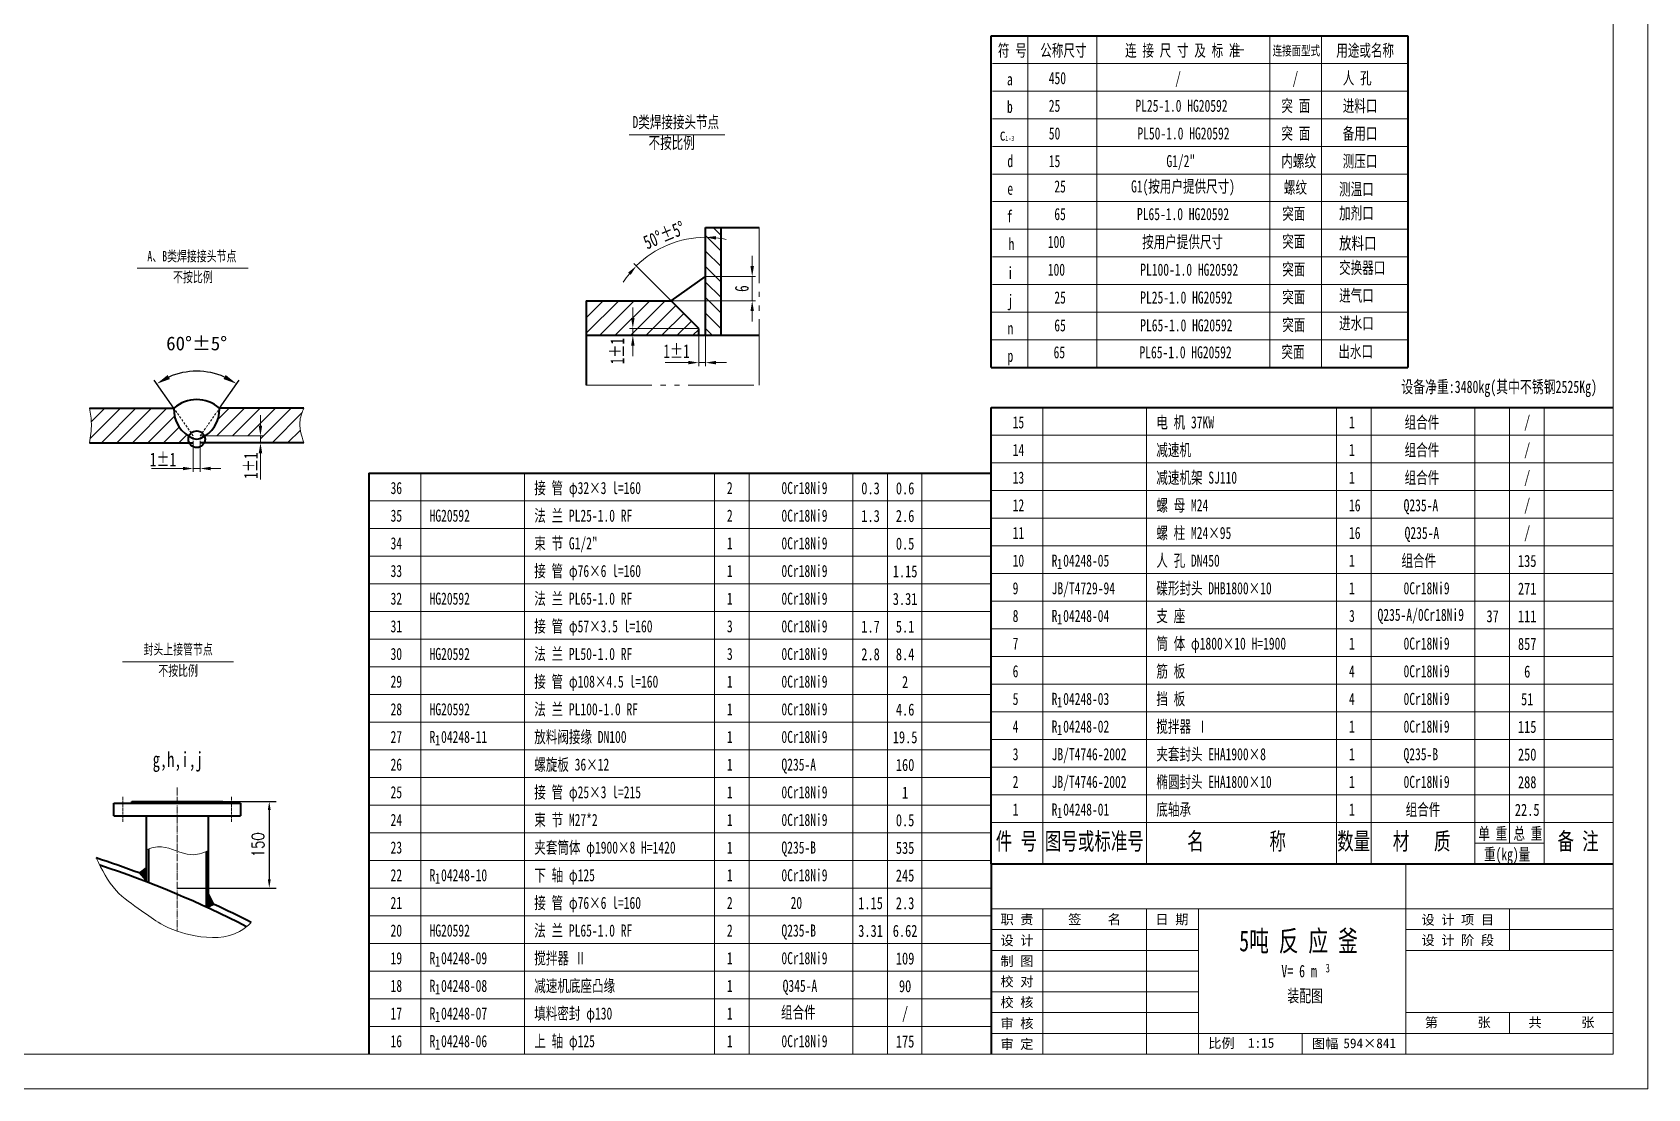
# Model space of a CAD drawing. Extents: x 588 to 112718, y -1551 to 24243.
# Drawn here: x 48750 to 54359, y 12119 to 15785 of the extents above; entities that cross this region are included whole.
import ezdxf
from ezdxf.enums import TextEntityAlignment as Align

# ---------------------------------------------------------------- set-up
doc = ezdxf.new("R2010")
doc.units = 0
doc.header["$LTSCALE"] = 10
doc.header["$PDMODE"] = 1
for name, pattern in [('JXX-L', [2.9499999999999997, 1.9, -0.25, 0.15, -0.25, 0.15, -0.25]), ('XX-L', [1.25, 0.75, -0.5]), ('ZXX-L', [3.28, 2.5, -0.3, 0.18, -0.3]), ('ZXX-S', [1.2699999999999998, 0.75, -0.2, 0.12, -0.2])]:
    doc.linetypes.add(name, pattern=pattern)
doc.layers.get('Defpoints').update_dxf_attribs({"linetype": 'CONTINUOUS'})
doc.layers.add('5剖面线层', color=2, linetype='CONTINUOUS')
doc.layers.add('7标注层', color=4, linetype='CONTINUOUS')
for name, color, linetype, lineweight in [('A 粗实线', 1, 'CONTINUOUS', 40), ('B 细实线', 7, 'CONTINUOUS', 18), ('C 文 字', 2, 'CONTINUOUS', 20), ('D 短中心线', 3, 'ZXX-S', 18), ('E 长中心线', 3, 'ZXX-L', 18), ('G 长虚线', 6, 'XX-L', 20), ('I 长双点线', 3, 'JXX-L', 18), ('J 标注尺寸', 2, 'CONTINUOUS', 18)]:
    doc.layers.add(name, color=color, linetype=linetype, lineweight=lineweight)
doc.styles.add('HZTXT', font='SIMFANG.TTF', dxfattribs={"width": 0.75})
doc.styles.get("Standard").update_dxf_attribs({"font": 'SIMFANG.TTF'})
doc.styles.add('style2', font='SIMFANG.TTF', dxfattribs={"width": 0.7})
doc.styles.add('TH_GBDIM', font='romans.shx', dxfattribs={"width": 0.8, "bigfont": 'gbcbig.shx'})
doc.styles.add('标题中文', font='SIMFANG.TTF', dxfattribs={"width": 0.7})
doc.dimstyles.new('TH_GBDIM', dxfattribs={"dimscale": 12, "dimtxt": 3.5, "dimasz": 2.5, "dimexe": 2, "dimexo": 0, "dimgap": 1.5, "dimtad": 1, "dimdec": 1, "dimzin": 0, "dimdsep": 46, "dimtxsty": 'TH_GBDIM', "dimcen": 2.5, "dimclrd": 130, "dimclre": 130, "dimclrt": 3, "dimadec": 0, "dimazin": 0, "dimtfac": 0.714286, "dimtdec": 1, "dimtmove": 0, "dimatfit": 3, "dimfxl": 0, "dimtolj": 1, "dimtzin": 0, "dimlwd": -1, "dimlwe": -1, "dimarcsym": 0})
doc.dimstyles.new('通用标注4.0', dxfattribs={"dimscale": 16, "dimtxt": 3, "dimasz": 3, "dimexe": 1, "dimexo": 0, "dimgap": 1, "dimtad": 1, "dimdec": 0, "dimzin": 0, "dimdsep": 46, "dimtxsty": 'Standard', "dimcen": 0, "dimadec": 0, "dimazin": 0, "dimtfac": 0.375, "dimtdec": 0, "dimtmove": 2, "dimatfit": 3, "dimfxl": 0, "dimtzin": 0, "dimarcsym": 0})

# ---------------------------------------------------------------- blocks, each defined once
blk = doc.blocks.new('*D128')
at = {"layer": 'Defpoints', "color": 0}
for p in [(49369.42190146349, 14604.19349938177), (49241.28085054376, 14480.40603386512), (49399.72069788005, 14480.40603386512), (49308.50077421192, 14384.40603386512), (49332.50077421192, 14384.40603386512)]:
    blk.add_point(p, dxfattribs=at)
at = {"layer": 'J 标注尺寸', "color": 0, "lineweight": -2}
for p, q in [((49241.28085054376, 14480.40603386512), (49172.56208996039, 14578.546594818)), ((49399.72069788005, 14480.40603386512), (49468.43945846342, 14578.54659481803))]:
    blk.add_line(p, q, dxfattribs=at)
blk.add_arc((49320.50077421192, 14367.26825778422), 241.9232250066616, 66.38678846148633, 113.6132115385235, dxfattribs=at)
at = {"layer": 'J 标注尺寸', "color": 0}
for points in [[(49227.51179341209, 14581.95924294384), (49219.68006554848, 14595.9114484566), (49181.73931294201, 14565.44016210938)], [(49421.32148287532, 14595.91144845662), (49413.48975501171, 14581.95924294386), (49459.2622354818, 14565.44016210941)]]:
    blk.add_solid(points, dxfattribs=at)
at = {"layer": 'J 标注尺寸', "color": 0, "insert": (49320.50077421189, 14705.19148279088), "char_height": 48, "attachment_point": 5}
blk.add_mtext('60°±5°', dxfattribs=at)
blk = doc.blocks.new('*D26')
at = {"layer": 'Defpoints', "color": 0}
for p in [(3237.529882554551, 4833.701037508146), (3244.866875172898, 4832.923096402701), (3234.866875172898, 4816.319008281709), (3242.866875172898, 4808.319008281709), (3244.866875172898, 4806.319008281708)]:
    blk.add_point(p, dxfattribs=at)
at = {"layer": 'J 标注尺寸', "color": 0, "lineweight": -2}
for p, q in [((3244.866875172898, 4832.923096402701), (3244.866875172899, 4835.666970911132)), ((3234.866875172898, 4816.319008281709), (3224.114731783625, 4827.071151670984))]:
    blk.add_line(p, q, dxfattribs=at)
for start, end in [(89.99999999999905, 134.9999999999966), (77.86737145388587, 83.93368572694246), (141.0663142730532, 147.1326285461097)]:
    blk.add_arc((3244.866875172898, 4806.319008281709), 28.34796262942333, start, end, dxfattribs=at)
at = {"layer": 'J 标注尺寸', "color": 0}
for points in [[(3247.836215487091, 4834.008929804123), (3247.889129342651, 4835.00752888478), (3244.866875172899, 4834.666970911132)], [(3222.443971294357, 4824.46779932445), (3223.187503222061, 4823.799098888917), (3224.821838564812, 4826.364044889798)]]:
    blk.add_solid(points, dxfattribs=at)
at = {"layer": 'J 标注尺寸', "color": 0, "insert": (3232.870529236219, 4835.280749340962), "char_height": 4, "attachment_point": 5, "rotation": 22.499999999999368, "style": 'style2'}
blk.add_mtext('{\\f仿宋_GB2312|b0|i0|c134|p49;50°±5°}', dxfattribs=at)
blk = doc.blocks.new('*D25')
at = {"layer": 'Defpoints', "color": 0}
for p in [(3244.866875172898, 4823.321083663805), (3258.347866930999, 4823.321083663805), (3234.866875172899, 4816.319008281709)]:
    blk.add_point(p, dxfattribs=at)
at = {"layer": 'J 标注尺寸', "color": 0, "lineweight": -2}
for p, q in [((3258.347866930999, 4826.321083663805), (3258.347866930999, 4829.321083663805)), ((3244.866875172898, 4823.321083663805), (3259.347866930999, 4823.321083663805)), ((3258.347866930999, 4816.319008281709), (3258.347866930999, 4823.321083663805)), ((3234.866875172899, 4816.319008281709), (3259.347866930999, 4816.319008281709)), ((3258.347866930999, 4813.319008281709), (3258.347866930999, 4810.319008281709))]:
    blk.add_line(p, q, dxfattribs=at)
at = {"layer": 'J 标注尺寸', "color": 0}
for points in [[(3257.847866930999, 4826.321083663805), (3258.847866930999, 4826.321083663805), (3258.347866930999, 4823.321083663805)], [(3257.847866930999, 4813.319008281709), (3258.847866930999, 4813.319008281709), (3258.347866930999, 4816.319008281709)]]:
    blk.add_solid(points, dxfattribs=at)
at = {"layer": 'J 标注尺寸', "color": 0, "insert": (3255.347866930998, 4819.820045972758), "char_height": 4, "attachment_point": 5, "rotation": 90, "style": 'style2'}
blk.add_mtext('6', dxfattribs=at)
blk = doc.blocks.new('*D104')
at = {"layer": '7标注层', "color": 130}
for p, q in [((49410.85634737575, 13115.49718492793), (49596.47532124052, 13115.49718492793)), ((49572.47532124052, 13085.49718492793), (49572.47532124052, 12845.10062754928)), ((49252.85634737575, 12815.10062754928), (49596.47532124052, 12815.10062754928))]:
    blk.add_line(p, q, dxfattribs=at)
for points in [[(49567.47532124052, 13085.49718492793), (49577.47532124052, 13085.49718492793), (49572.47532124052, 13115.49718492793)], [(49567.47532124052, 12845.10062754928), (49577.47532124052, 12845.10062754928), (49572.47532124052, 12815.10062754928)]]:
    blk.add_solid(points, dxfattribs=at)
at = {"layer": 'Defpoints', "color": 0}
for p in [(49410.85634737575, 13115.49718492793), (49252.85634737575, 12815.10062754928), (49572.47532124052, 12815.10062754928)]:
    blk.add_point(p, dxfattribs=at)
at = {"layer": '7标注层', "color": 3, "insert": (49533.47532124052, 12965.29890623861), "char_height": 42, "attachment_point": 5, "rotation": 90, "style": 'TH_GBDIM'}
blk.add_mtext('\\A1;150{}{}', dxfattribs=at)
blk = doc.blocks.new('D类焊接接头节点')
at = {"layer": 'J 标注尺寸'}
h = blk.add_hatch(dxfattribs=at)
h.set_pattern_fill('ANSI31', color=256, angle=90, style=0)
h.set_pattern_definition([(135, (-3239.866875172898, -4819.820045972758), (-2.245064030267288, -2.245064030267288), [])])
h.paths.add_polyline_path([(9.5, 17.6751788846459), (5, 17.6751788846459), (5, -13.50103769104862), (9.5, -13.50103769104862)])
h = blk.add_hatch(dxfattribs=at)
h.set_pattern_fill('ANSI31', color=256, style=0)
h.set_pattern_definition([(45, (-3239.866875172898, -4819.820045972758), (-2.245064030267288, 2.245064030267288), [])])
h.paths.add_polyline_path([(-29.53674107769621, -3.501037691048623), (-29.53674107769621, -13.50103769104862), (-16.05367463827133, -13.50103769104862), (-16.05367463827133, -11.50103769104862), (3.000000000000455, -11.50103769104862), (-4.999999999999544, -3.501037691048623)])
h.paths.add_polyline_path([(3, -13.50103769104862), (3, -11.50103769104862), (-16.05367463827133, -11.50103769104862), (-16.05367463827133, -13.50103769104862)])
at = {"layer": 'A 粗实线'}
for p, q in [((5, 17.6751788846459), (20.46345910245145, 17.6751788846459)), ((5, -13.50103769104862), (5, 17.6751788846459)), ((9.5, -13.50103769104862), (9.5, 17.6751788846459)), ((-4.999999999999545, -3.501037691048623), (5, 3.501037691047713)), ((-29.53674107769621, -3.501037691048623), (-29.53674107769621, -27.88196099332527)), ((-29.53674107769621, -3.501037691048623), (-4.999999999999545, -3.501037691048623)), ((3.000000000000455, -11.50103769104862), (-4.999999999999545, -3.501037691048623)), ((-29.53674107769621, -13.50103769104862), (5, -13.50103769104862)), ((3, -13.50103769104862), (3, -11.50103769104862)), ((5, -13.50103769104862), (20.46345910245145, -13.50103769104862))]:
    blk.add_line(p, q, dxfattribs=at)
at = {"layer": 'I 长双点线'}
for p, q in [((20.46345910245145, -27.88196099332527), (20.46345910245145, 17.6751788846459)), ((-29.53674107769621, -27.88196099332527), (20.46345910245191, -27.88196099332527))]:
    blk.add_line(p, q, dxfattribs=at)
at = {"layer": 'J 标注尺寸'}
for p, q in [((-17.09550206171116, 44.44535657877896), (10.60261358208663, 44.44535657877896)), ((-16.05367463827133, -8.501037691048623), (-16.05367463827133, -5.501037691048623)), ((3.000000000000455, -11.50103769104862), (-17.05367463827133, -11.50103769104862)), ((3.000000000000455, -13.50103769104862), (-17.05367463827133, -13.50103769104862)), ((-16.05367463827133, -11.50103769104862), (-16.05367463827133, -13.50103769104862)), ((3, -13.50103769104862), (3, -22.4067950646695)), ((5, -13.50103769104862), (5, -22.4067950646695)), ((-16.05367463827133, -16.50103769104862), (-16.05367463827133, -19.50103769104862)), ((0, -21.4067950646695), (-6.736571717381594, -21.4067950646695)), ((5, -21.4067950646695), (3, -21.4067950646695)), ((8, -21.4067950646695), (11, -21.4067950646695))]:
    blk.add_line(p, q, dxfattribs=at)
for points in [[(-16.55367463827133, -8.501037691048623), (-15.55367463827133, -8.501037691048623), (-16.05367463827133, -11.50103769104862)], [(-16.55367463827133, -16.50103769104862), (-15.55367463827133, -16.50103769104862), (-16.05367463827133, -13.50103769104862)], [(0, -20.9067950646695), (0, -21.9067950646695), (3, -21.4067950646695)], [(8, -20.9067950646695), (8, -21.9067950646695), (5, -21.4067950646695)]]:
    blk.add_solid(points, dxfattribs=at)
at = {"layer": 'J 标注尺寸', "char_height": 3.5, "width": 51, "attachment_point": 1, "style": 'style2'}
for s, insert in [('D{\\f仿宋_GB2312|b0|i0|c134|p49;类焊接接头节点}', (-16.14644854581275, 49.94362858592831)), ('{\\f仿宋_GB2312|b0|i0|c134|p49;不按比例}', (-11.5092115260486, 43.93366311076716))]:
    blk.add_mtext(s, dxfattribs=dict(at, insert=insert))
at = {"layer": 'J 标注尺寸', "insert": (-20.55367463827179, -18.07682058142836), "char_height": 4, "attachment_point": 5, "rotation": 90, "style": 'style2'}
blk.add_mtext('{\\f仿宋_GB2312|b0|i0|c134|p49;1±1}', dxfattribs=at)
at = {"layer": 'J 标注尺寸', "insert": (-3.407385127946327, -18.11277421253726), "char_height": 4, "attachment_point": 5, "style": 'style2'}
blk.add_mtext('{\\f仿宋_GB2312|b0|i0|c134|p49;1±1}', dxfattribs=at)
at = {"layer": 'J 标注尺寸'}
dim = blk.add_angular_dim_2l(base=(-2.336992618347722, 13.8809915353886), line1=((5, -13.50103769104862), (5, 13.10305042994332)), line2=((3.000000000000455, -11.50103769104862), (-4.999999999999545, -3.501037691048623)), text='{\\f仿宋_GB2312|b0|i0|c134|p49;50°±5°}', dimstyle='通用标注4.0', dxfattribs=at)
dim.commit()
dim.dimension.update_dxf_attribs({"geometry": '*D26', "text_midpoint": (-6.996345936679973, 15.46070336820412), "insert": (-3239.866875172898, -4819.820045972758)})
dim = blk.add_linear_dim(base=(18.48099175810057, 3.501037691047713), p1=(-4.999999999999545, -3.501037691048623), p2=(5, 3.501037691047713), angle=90, text='6', dimstyle='通用标注4.0', dxfattribs=at)
dim.commit()
dim.dimension.update_dxf_attribs({"geometry": '*D25', "text_midpoint": (15.48099175810012, 0), "insert": (-3239.866875172898, -4819.820045972758)})

msp = doc.modelspace()

# ---------------------------------------------------------------- hatches: boundary and pattern name
at = {"layer": '5剖面线层'}
h = msp.add_hatch(dxfattribs=at)
h.set_pattern_fill('ANSI37', color=256, scale=0.25, style=0)
h.set_pattern_definition([(45, (37910.89077196553, 10916.25350561159), (-0.561266007566822, 0.5612660075668221), []), (135, (37910.89077196553, 10916.25350561159), (-0.5612660075668221, -0.561266007566822), [])])
h.paths.add_polyline_path([(49144.85634737575, 12886.5689755675), (49120.89105861034, 12867.42482690856), (49142.66101119257, 12843.05555487552), (49140.90194803325, 12838.46455320455, -0.000294144880405165), (49144.85634737575, 12836.94673866394)])
h.paths.add_polyline_path([(49360.85634737575, 12797.82262105788), (49360.85634737575, 12745.71269006234, -0.0001432037051400438), (49362.72859427294, 12744.84834906982), (49363.08034007452, 12748.58034604977), (49380.81326667907, 12758.50706450991)])
at = {"layer": 'J 标注尺寸'}
h = msp.add_hatch(dxfattribs=at)
h.set_pattern_fill('ANSI31', color=256, style=0)
h.set_pattern_definition([(45, (12674.81488383497, -35047.55372579621), (-26.94076836320745, 26.94076836320746), [])])
edge = h.paths.add_edge_path()
edge.add_ellipse((49320.50077421192, 14373.15504470359), major_axis=(20.4527009203839, 20.4527009203839), ratio=0.99999999999947, start_angle=134.9999999999849, end_angle=161.1529425672897, ccw=False)
edge.add_ellipse((49320.50077421192, 14373.15504470359), major_axis=(20.45270092041763, 20.45270092041763), ratio=0.9999999999994886, start_angle=113.98966314125781, end_angle=134.9999999999853, ccw=False)
edge.add_ellipse((49349.9371470708, 14476.4585338033), major_axis=(-76.88229162724156, 76.88229162724156), ratio=0.9999999999998836, start_angle=42.91935054736939, end_angle=103.72986075327537, ccw=False)
edge.add_line((49241.28085054376, 14480.40603386512), (48948.50077421191, 14480.40603386512))
edge.add_spline(control_points=[(48948.50077421192, 14480.40603386512), (48951.53226469088, 14462.32948173467), (48958.22888268027, 14422.39804700846), (48951.94177341159, 14382.33367460898), (48948.50077421192, 14360.40603386512)], knot_values=[0, 0, 0, 0, 4.553085131909655, 10.0578484456397, 10.0578484456397, 10.0578484456397, 10.0578484456397], degree=3, periodic=0)
edge.add_line((48948.50077421192, 14360.40603386512), (49294.53755652771, 14360.40603386512))
edge = h.paths.add_edge_path()
edge.add_line((49541.88071886764, 14384.40603386512), (49541.88071886764, 14360.40603386512))
edge.add_line((49541.88071886764, 14360.40603386512), (49553.88071886764, 14360.40603386512))
edge.add_line((49553.88071886764, 14360.40603386512), (49692.50077421191, 14360.40603386512))
edge.add_spline(control_points=[(49692.50077421192, 14360.40603386512), (49683.93851912615, 14387.31770889297), (49670.89509024017, 14428.31397867372), (49686.97603697915, 14467.08570032589), (49692.50077421192, 14480.40603386512)], knot_values=[0, 0, 0, 0, 6.737565344485811, 10.26376270678672, 10.26376270678672, 10.26376270678672, 10.26376270678672], degree=3, periodic=0)
edge.add_line((49692.50077421192, 14480.40603386512), (49399.72069788007, 14480.40603386512))
edge.add_ellipse((49291.06440135301, 14476.4585338033), major_axis=(76.88229162723417, 76.88229162723417), ratio=0.9999999999999645, start_angle=257.1528708974274, end_angle=317.08064945263294, ccw=False)
edge.add_line((49348.92726324941, 14384.40603386512), (49541.88071886766, 14384.40603386512))

# ---------------------------------------------------------------- linework, layer by layer
at = {"layer": 'A 粗实线'}
for p, q in [((52078.6044810672, 14621.88575130652), (52078.6044810672, 15773.53786655355)), ((52078.6044810672, 15773.53786655355), (53526.21628803316, 15773.53786655355)), ((53526.21628803316, 15773.53786655355), (53526.21628803315, 14621.88575130652)), ((52078.60448106722, 14621.88575130652), (53526.21628803316, 14621.88575130652)), ((48948.50077421192, 14480.40603386511), (49241.28085054376, 14480.40603386511)), ((49692.50077421192, 14480.40603386511), (49399.72069788005, 14480.40603386511)), ((52078.60448106722, 14482.77383695261), (54238.60448106722, 14482.77383695261)), ((52078.60448106722, 12898.77383695261), (52078.6044810672, 14482.77383695261)), ((48948.50077421192, 14360.40603386511), (49308.50077421192, 14360.40603386511)), ((49692.50077421192, 14360.40603386511), (49332.50077421192, 14360.40603386511)), ((49918.60448106727, 14254.77383695261), (49918.60448106722, 13390.77383695261)), ((49918.60448106723, 14254.77383695261), (52078.60448106723, 14254.77383695261)), ((49918.60448106722, 13390.77383695261), (49918.60448106722, 12238.77383695261)), ((49032.85634737575, 13065.49718492793), (49032.85634737575, 13109.49718492793)), ((49032.85634737575, 13109.49718492793), (49472.85634737575, 13109.49718492793)), ((49094.85634737575, 13109.49718492793), (49094.85634737575, 13115.49718492793)), ((49094.85634737575, 13115.49718492793), (49410.85634737575, 13115.49718492793)), ((49410.85634737575, 13115.49718492793), (49410.85634737575, 13115.49718492793)), ((49410.85634737575, 13115.49718492793), (49410.85634737575, 13109.49718492793)), ((49472.85634737575, 13109.49718492793), (49472.85634737575, 13065.49718492793)), ((49032.85634737575, 13065.49718492793), (49472.85634737575, 13065.49718492793)), ((49144.85634737575, 13065.49718492793), (49144.85634737575, 12835.92798124765)), ((49360.85634737575, 13065.49718492793), (49360.85634737575, 12745.71269006233)), ((49152.85634737575, 12951.06992058023), (49152.85634737575, 12832.57966342303)), ((49352.85634737575, 12941.93941127042), (49352.85634737575, 12749.39132968793)), ((52078.60448106722, 12898.77383695261), (54238.60448106722, 12898.77383695261))]:
    msp.add_line(p, q, dxfattribs=at)
at = {"layer": 'A 粗实线', "color": 1}
msp.add_line((52078.60448106722, 12898.77383695261), (52078.60448106722, 12238.77383695261), dxfattribs=at)
at = {"layer": 'A 粗实线'}
for radius, start, end in [(3620, 69.49520114173323, 71.99656706504663), (3600, 62.88081420297902, 71.688836500616), (3620, 62.75319061817699, 65.03354663827044)]:
    msp.add_arc((47852.85634737575, 9476.77769529722), radius, start, end, dxfattribs=at)
for centre, major_axis, ratio, start_param, end_param in [((49349.9371470708, 14476.4585338033), (76.88229162723525, 76.88229162723525), 0.9999999999999033, 2.319880306664764, 3.536003631691676), ((49320.50077421192, 14391.64138205541), (-84.12775914312094, 84.12775914312097), 0.9999999999999987, -1.514038278969811, -0.05675804782508687), ((49291.06440135301, 14476.4585338033), (-76.8822916272353, 76.8822916272353), 0.9999999999999002, 2.747181675487909, 3.963305000514824), ((49320.50077421192, 14373.15504470359), (-20.45270092038442, 20.45270092038443), 0.9999999999999454, 3.926990816987269, 10.21017612416686), ((49320.50077421192, 14400.43681476686), (19.29112461451073, 19.29112461451072), 1, 3.47155454510239, 4.382427088872093)]:
    msp.add_ellipse(centre, major_axis=major_axis, ratio=ratio, start_param=start_param, end_param=end_param, dxfattribs=at)
at = {"layer": 'B 细实线'}
for p, q in [((52206.21628803316, 15773.53786655355), (52206.21628803314, 14621.88575130652)), ((52446.21628803316, 15773.53786655355), (52446.21628803316, 14621.88575130652)), ((53046.21628803316, 15773.53786655355), (53046.21628803317, 14621.88575130652)), ((53226.21628803316, 15773.53786655355), (53226.21628803315, 14621.88575130652)), ((52083.61249168526, 15677.53786655355), (53526.21628803316, 15677.53786655355)), ((52083.61249168526, 15581.53786655355), (53526.21628803316, 15581.53786655355)), ((52083.61249168526, 15485.53786655355), (53526.21628803316, 15485.53786655355)), ((52083.61249168526, 15389.53786655355), (53526.21628803316, 15389.53786655355)), ((52083.61249168526, 15293.53786655355), (53526.21628803316, 15293.53786655355)), ((52083.61249168526, 15197.6248377418), (53526.21628803316, 15197.6248377418)), ((52083.61249168526, 15101.6248377418), (53526.21628803316, 15101.6248377418)), ((52083.61249168526, 15005.6248377418), (53526.21628803316, 15005.6248377418)), ((52083.61249168526, 14909.6248377418), (53526.21628803316, 14909.6248377418)), ((52078.60448106722, 14813.71180893004), (53526.21628803316, 14813.71180893003)), ((52078.60448106722, 14717.79878011828), (53526.21628803316, 14717.79878011828)), ((52258.60448106722, 12898.77383695261), (52258.6044810672, 14482.77383695261)), ((52618.60448106722, 12898.77383695261), (52618.6044810672, 14482.77383695261)), ((53278.60448106722, 12898.77383695261), (53278.6044810672, 14482.77383695261)), ((53398.60448106722, 12898.77383695261), (53398.6044810672, 14482.77383695261)), ((53758.60448106722, 12898.77383695261), (53758.6044810672, 14482.77383695261)), ((53878.60448106722, 12970.77383695261), (53878.60448106722, 14482.77383695261)), ((53998.60448106722, 12898.77383695261), (53998.6044810672, 14482.77383695261)), ((52078.60448106722, 14386.77383695261), (54238.60448106722, 14386.77383695261)), ((50098.60448106722, 12814.77383695261), (50098.60448106723, 14254.77383695261)), ((50458.60448106722, 12814.77383695261), (50458.60448106723, 14254.77383695261)), ((51118.60448106722, 12814.77383695261), (51118.60448106723, 14254.77383695261)), ((51238.60448106722, 12814.77383695261), (51238.60448106723, 14254.77383695261)), ((51598.60448106722, 12814.77383695261), (51598.60448106723, 14254.77383695261)), ((51718.60448106722, 12814.77383695261), (51718.60448106723, 14254.77383695261)), ((51838.60448106722, 12238.77383695261), (51838.60448106722, 14254.77383695261)), ((52078.60448106722, 14290.77383695261), (54238.60448106722, 14290.77383695261)), ((52078.60448106722, 14194.77383695261), (54238.60448106722, 14194.77383695261)), ((49918.6044810672, 14158.77383695261), (52078.6044810672, 14158.77383695261)), ((52078.60448106722, 14098.77383695261), (54238.60448106722, 14098.77383695261)), ((49918.60448106723, 14062.77383695261), (52078.60448106723, 14062.77383695261)), ((49918.6044810672, 13966.77383695261), (52078.6044810672, 13966.77383695261)), ((52078.60448106722, 14002.77383695261), (54238.60448106722, 14002.77383695261)), ((49918.60448106723, 13870.77383695261), (52078.60448106723, 13870.77383695261)), ((52078.60448106722, 13906.77383695261), (54238.60448106722, 13906.77383695261)), ((52078.60448106722, 13810.77383695261), (54238.60448106722, 13810.77383695261)), ((49918.60448106723, 13774.77383695261), (52078.60448106723, 13774.77383695261)), ((52078.60448106722, 13714.77383695261), (54238.60448106722, 13714.77383695261)), ((49918.60448106722, 13678.77383695261), (52078.60448106722, 13678.77383695261)), ((49918.60448106722, 13582.77383695261), (52078.60448106722, 13582.77383695261)), ((52078.60448106722, 13618.77383695261), (54238.60448106722, 13618.77383695261)), ((52078.60448106722, 13522.77383695261), (54238.60448106722, 13522.77383695261)), ((49918.60448106722, 13486.77383695261), (52078.60448106722, 13486.77383695261)), ((52078.60448106722, 13426.77383695261), (54238.60448106722, 13426.77383695261)), ((49918.60448106722, 13390.77383695261), (52078.60448106722, 13390.77383695261)), ((50098.60448106722, 12238.77383695261), (50098.60448106722, 13390.77383695261)), ((50458.60448106722, 12238.77383695261), (50458.60448106722, 13390.77383695261)), ((51118.60448106722, 12238.77383695261), (51118.60448106722, 13390.77383695261)), ((51238.60448106722, 12238.77383695261), (51238.60448106722, 13390.77383695261)), ((51598.60448106722, 12238.77383695261), (51598.60448106722, 13390.77383695261)), ((51718.60448106722, 12238.77383695261), (51718.60448106722, 13390.77383695261)), ((49918.60448106722, 13294.77383695261), (52078.60448106722, 13294.77383695261)), ((52078.60448106722, 13330.77383695261), (54238.60448106722, 13330.77383695261)), ((49918.60448106722, 13198.77383695261), (52078.60448106722, 13198.77383695261)), ((52078.60448106722, 13234.77383695261), (54238.60448106722, 13234.77383695261)), ((52078.60448106722, 13138.77383695261), (54238.60448106722, 13138.77383695261)), ((49918.60448106722, 13102.77383695261), (52078.60448106722, 13102.77383695261)), ((52078.60448106722, 13042.77383695261), (54238.60448106722, 13042.77383695261)), ((49918.60448106722, 13006.77383695261), (52078.60448106722, 13006.77383695261)), ((53758.60448106722, 12970.77383695261), (53998.60448106722, 12970.77383695261)), ((49918.60448106722, 12910.77383695261), (52078.60448106722, 12910.77383695261)), ((53518.60448106722, 12898.77383695261), (53518.60448106722, 12238.77383695261)), ((49918.60448106722, 12814.77383695261), (52078.60448106722, 12814.77383695261)), ((52078.60448106722, 12742.77383695261), (54238.60448106722, 12742.77383695261)), ((52258.60448106722, 12742.77383695261), (52258.60448106722, 12238.77383695261)), ((52618.60448106722, 12742.77383695261), (52618.60448106722, 12238.77383695261)), ((52798.60448106722, 12742.77383695261), (52798.60448106722, 12238.77383695261)), ((53878.60448106722, 12598.77383695261), (53878.60448106722, 12742.77383695261)), ((49918.60448106722, 12718.77383695261), (52078.60448106722, 12718.77383695261)), ((49918.60448106722, 12622.77383695261), (52078.60448106722, 12622.77383695261)), ((52078.60448106722, 12670.77383695261), (52798.60448106722, 12670.77383695261)), ((53518.60448106722, 12670.77383695261), (54238.60448106722, 12670.77383695261)), ((52078.60448106722, 12598.77383695261), (52798.60448106722, 12598.77383695261)), ((53518.60448106722, 12598.77383695261), (54238.60448106722, 12598.77383695261)), ((49918.60448106722, 12526.77383695261), (52078.60448106722, 12526.77383695261)), ((52078.60448106722, 12526.77383695261), (52798.60448106722, 12526.77383695261)), ((52078.60448106722, 12454.77383695261), (52798.60448106722, 12454.77383695261)), ((49918.60448106722, 12430.77383695261), (52078.60448106722, 12430.77383695261)), ((52078.60448106722, 12382.77383695261), (52798.60448106722, 12382.77383695261)), ((53518.60448106722, 12382.77383695261), (54238.60448106722, 12382.77383695261)), ((53878.60448106722, 12310.77383695261), (53878.60448106722, 12382.77383695261)), ((49918.60448106722, 12334.77383695261), (52078.60448106722, 12334.77383695261)), ((52078.60448106722, 12310.77383695261), (54238.60448106722, 12310.77383695261)), ((53158.60448106722, 12310.77383695261), (53158.60448106722, 12238.77383695261))]:
    msp.add_line(p, q, dxfattribs=at)
msp.add_lwpolyline([(44266.60448106722, 12118.77383695261), (54358.60448106722, 12118.77383695261), (54358.60448106722, 19246.77383695261), (44266.60448106722, 19246.77383695261)], close=True, dxfattribs=at)
for points, knots in [([(49144.85634737578, 12948.11232429926), (49162.48228915385, 12955.05229589598), (49213.75055307688, 12967.55732210067), (49287.64040482751, 12919.66489965477), (49340.85022630432, 12936.0640732116), (49360.85634737575, 12945.5414476109)], [24.67676891152303, 24.67676891152303, 24.67676891152303, 24.67676891152303, 52.54454015922207, 105.3398404635326, 137.5383156905119, 137.5383156905119, 137.5383156905119, 137.5383156905119]), ([(48971.7041453288, 12919.53525356583), (48991.33746619579, 12879.12079023551), (49027.74471189426, 12804.17782433557), (49121.81072738302, 12742.93975301309), (49205.58266343024, 12679.75581301907), (49318.33878622749, 12640.76293353811), (49444.30063880738, 12639.02084423523), (49497.33323051698, 12683.38708830393), (49510.18070394276, 12695.11204354784)], [0, 0, 0, 0, 68.58358312399349, 127.1786560506336, 169.310692219995, 234.7015199824275, 312.2415557724438, 337.953618174879, 337.953618174879, 337.953618174879, 337.953618174879])]:
    msp.add_open_spline(points, degree=3, knots=knots, dxfattribs=at)
at = {"layer": 'C 文 字'}
for p, q in [((54238.60448106722, 12238.77383695261), (54238.60448106722, 19126.77383695261)), ((49144.85634737575, 12886.5689755675), (49120.89105861035, 12867.42482690856)), ((49120.89105861035, 12867.42482690856), (49142.66101119257, 12843.05555487552)), ((49142.66101119257, 12843.05555487552), (49140.90194803325, 12838.46455320455)), ((49360.85634737575, 12797.82262105789), (49380.81326667907, 12758.50706450991)), ((49363.08034007452, 12748.58034604977), (49362.72859427294, 12744.84834906982)), ((49380.81326667907, 12758.50706450991), (49363.08034007452, 12748.58034604977)), ((44566.60448106722, 12238.77383695261), (54238.60448106722, 12238.77383695261))]:
    msp.add_line(p, q, dxfattribs=at)
at = {"layer": 'D 短中心线'}
for p, q in [((49063.85634737575, 13131.49718492793), (49063.85634737575, 13043.49718492793)), ((49441.85634737575, 13131.49718492793), (49441.85634737575, 13043.49718492793))]:
    msp.add_line(p, q, dxfattribs=at)
at = {"layer": 'E 长中心线'}
for p, q in [((52956.07800973166, 15724.06631343385), (52909.54198570023, 15725.69138720212)), ((49252.85634737575, 13163.98048576742), (49252.85634737575, 12667.85636750503))]:
    msp.add_line(p, q, dxfattribs=at)
at = {"layer": 'G 长虚线'}
for p, q in [((49308.50077421192, 14384.40603386511), (49241.28085054376, 14480.40603386511)), ((49332.50077421192, 14384.40603386511), (49399.72069788005, 14480.40603386511)), ((49308.50077421192, 14360.40603386511), (49308.50077421192, 14384.40603386511)), ((49332.50077421192, 14360.40603386511), (49332.50077421192, 14384.40603386511))]:
    msp.add_line(p, q, dxfattribs=at)
at = {"layer": 'J 标注尺寸'}
for p, q in [((49113.76550304409, 14966.87419298317), (49499.35857495788, 14966.87419298317)), ((49541.88071886764, 14420.40603386511), (49541.88071886764, 14456.40603386511)), ((49308.50077421192, 14360.40603386511), (49308.50077421192, 14259.36415002033)), ((49332.50077421192, 14384.40603386511), (49553.88071886764, 14384.40603386511)), ((49332.50077421192, 14360.40603386511), (49332.50077421192, 14259.36415002033)), ((49332.50077421192, 14360.40603386511), (49553.88071886764, 14360.40603386511)), ((49541.88071886764, 14384.40603386511), (49541.88071886764, 14360.40603386511)), ((49541.88071886764, 14324.40603386511), (49541.88071886764, 14233.03753735754)), ((49272.50077421192, 14271.36415002033), (49164.01061318521, 14271.36415002033)), ((49332.50077421192, 14271.36415002033), (49308.50077421192, 14271.36415002033)), ((49368.50077421192, 14271.36415002033), (49404.50077421192, 14271.36415002033)), ((49062.46713407406, 13600.48374111785), (49448.06020598784, 13600.48374111785))]:
    msp.add_line(p, q, dxfattribs=at)
for points, knots in [([(48948.50077421192, 14480.40603386512), (48951.53226469088, 14462.32948173467), (48958.2288826803, 14422.39804700846), (48951.94177341159, 14382.33367460898), (48948.50077421192, 14360.40603386512)], [0, 0, 0, 0, 4.553085131909655, 10.0578484456397, 10.0578484456397, 10.0578484456397, 10.0578484456397]), ([(49692.50077421192, 14480.40603386512), (49686.97603697915, 14467.0857003259), (49670.89509024017, 14428.31397867371), (49683.93851912612, 14387.31770889296), (49692.50077421192, 14360.40603386512)], [0, 0, 0, 0, 3.526197362300913, 10.26376270678672, 10.26376270678672, 10.26376270678672, 10.26376270678672])]:
    msp.add_open_spline(points, degree=3, knots=knots, dxfattribs=at)
for points in [[(49535.88071886764, 14420.40603386511), (49547.88071886764, 14420.40603386511), (49541.88071886764, 14384.40603386511)], [(49535.88071886764, 14324.40603386511), (49547.88071886764, 14324.40603386511), (49541.88071886764, 14360.40603386511)], [(49272.50077421192, 14277.36415002033), (49272.50077421192, 14265.36415002033), (49308.50077421192, 14271.36415002033)], [(49368.50077421192, 14277.36415002033), (49368.50077421192, 14265.36415002033), (49332.50077421192, 14271.36415002033)]]:
    msp.add_solid(points, dxfattribs=at)

# ---------------------------------------------------------------- block references
at = {"layer": 'J 标注尺寸', "xscale": 12, "yscale": 12}
msp.add_blockref('D类焊接接头节点', (51027.53419966486, 14895.77218889278), dxfattribs=at)

# ---------------------------------------------------------------- texts
at = {"layer": 'C 文 字'}
for s, height, style, width, p in [('A、B类焊接接头节点', 36, '标题中文', 0.6999999999995149, (49149.12627994732, 14990.48912906971)), ('不按比例', 36, '标题中文', 0.6999999999995149, (49238.6240343739, 14918.28273075552)), ('1±1', 48, 'style2', 0.7000000000007276, (49157.77682510501, 14278.64110874632)), ('封头上接管节点', 36, '标题中文', 0.6999999999995149, (49135.80852854931, 13625.99624394974)), ('不按比例', 36, '标题中文', 0.6999999999995149, (49187.32566540387, 13551.89227889019))]:
    msp.add_text(s, height=height, dxfattribs=dict(at, style=style, width=width)).set_placement(p)
at = {"layer": 'C 文 字', "style": 'HZTXT', "width": 0.75}
for s, p in [('/', (53940.21102622963, 14430.36324259063)), ('/', (53940.21102622963, 14334.36324259063)), ('/', (53940.21102622963, 14238.36324259063)), ('0.3', (51660.21102622963, 14202.36324259063)), ('0.6', (51780.21102622963, 14202.36324259063)), ('/', (53940.21102622963, 14142.36324259063)), ('1.3', (51660.21102622963, 14106.36324259063)), ('2.6', (51780.21102622963, 14106.36324259063)), ('0.5', (51780.21102622964, 14010.36324259063)), ('/', (53940.21102622963, 14046.36324259063)), ('135', (53940.21102622962, 13950.36324259063)), ('1.15', (51780.21102622966, 13914.36324259063)), ('271', (53940.21102622963, 13854.36324259063)), ('3.31', (51780.21102622965, 13818.36324259062)), ('1.7', (51660.21102622962, 13722.36324259063)), ('5.1', (51780.21102622962, 13722.36324259063)), ('37', (53820.21102622962, 13758.36324259063)), ('111', (53940.21102622962, 13758.36324259063)), ('2.8', (51660.21102622962, 13626.36324259063)), ('8.4', (51780.21102622962, 13626.36324259063)), ('857', (53940.21102622963, 13662.36324259063)), ('6', (53940.21102622965, 13566.36324259063)), ('2', (51780.21102622963, 13530.36324259063)), ('51', (53940.21102622965, 13470.36324259063)), ('4.6', (51780.21102622963, 13434.36324259063)), ('19.5', (51780.21102622963, 13338.36324259063)), ('115', (53940.21102622963, 13374.36324259063)), ('250', (53940.21102622963, 13278.36324259063)), ('160', (51780.21102622965, 13242.36324259063)), ('288', (53940.21102622963, 13182.36324259063)), ('1', (51780.21102622965, 13146.36324259063)), ('0.5', (51780.21102622965, 13050.36324259063)), ('22.5', (53940.21102622963, 13086.36324259063)), ('535', (51780.21102622964, 12954.36324259063)), ('245', (51780.21102622963, 12858.36324259063)), ('1.15', (51660.21102622965, 12762.36324259063)), ('2.3', (51780.21102622965, 12762.36324259063)), ('3.31', (51660.21102622965, 12666.36324259063)), ('6.62', (51780.21102622965, 12666.36324259063)), ('109', (51780.21102622963, 12570.36324259063)), ('90', (51780.21102622963, 12474.36324259063)), ('/', (51780.21102622963, 12378.36324259063)), ('175', (51780.21102622963, 12282.36324259063))]:
    msp.add_text(s, height=42, dxfattribs=at).set_placement(p, align=Align.MIDDLE)
at = {"layer": 'C 文 字', "style": 'style2', "width": 0.7000000000000076}
msp.add_text('1±1', height=48, rotation=90, dxfattribs=at).set_placement((49532.23030577321, 14235.55607383767))
at = {"layer": 'C 文 字', "style": '标题中文', "oblique": 0.5}
msp.add_text('职 责', height=33.6, rotation=0.09586793865430902, dxfattribs=at).set_placement((52168.43386953032, 12706.09884728269), align=Align.MIDDLE_CENTER)
for s, p in [('签    名', (52437.90362846445, 12707.35775770327)), ('日 期', (52706.58497870968, 12706.64458111662)), ('设 计 项 目', (53698.98852930689, 12705.80093605527)), ('设 计', (52168.43386953032, 12634.09884728269)), ('设 计 阶 段', (53698.98852930689, 12634.93611086709)), ('制 图', (52168.43386953032, 12562.09884728269)), ('校 对', (52168.43386953032, 12491.37290260138)), ('校 核', (52168.43386953032, 12419.37290260138)), ('审 核', (52168.43386953032, 12346.09888422147)), ('第      张', (53698.98852930689, 12349.41182172667)), ('共      张', (54058.98852930689, 12349.41182172667)), ('审 定', (52168.43386953032, 12274.09884728269)), ('比例', (52878.56504675037, 12277.19389223945)), ('1:15', (53016.35290132008, 12277.19389223945)), ('图幅', (53238.56504675037, 12276.11191855532)), ('594×841', (53393.25133202327, 12276.11191855532))]:
    msp.add_text(s, height=33.6, rotation=0.09586793865430902, dxfattribs=at).set_placement(p, align=Align.MIDDLE)
at = {"layer": 'C 文 字', "insert": (53287.11440929943, 15027.44792671719), "char_height": 42.233333331, "width": 301.66666665, "attachment_point": 7, "style": 'HZTXT'}
msp.add_mtext('放料口', dxfattribs=at)
at = {"layer": 'J 标注尺寸', "style": '标题中文', "width": 0.7}
for s, height, p in [('符 号', 42, (52102.5459750686, 15701.53786655355)), ('公称尺寸', 42, (52249.67956628962, 15701.53786655355)), ('连 接 尺 寸 及 标 准', 42, (52543.975738397, 15701.53786655355)), ('连接面型式', 33.60000000000001, (53056.23047309033, 15705.1938399062)), ('用途或名称', 42, (53277.31945969997, 15701.53786655355)), ('/', 42, (52717.99482502192, 15605.45089536529)), ('/', 42, (53125.20967262934, 15605.49438095942)), ('人 孔', 42, (53299.7566144423, 15605.45089536529)), ('a', 42, (52133.98305879097, 15601.63342545843)), ('450', 42, (52279.10916176895, 15605.45089536529)), ('b', 42, (52133.98305879097, 15505.63342545843)), ('25', 42, (52279.10916176895, 15509.53786655356)), ('PL25-1.0 HG20592', 42, (52579.88695542785, 15509.53786655356)), ('突 面', 42, (53086.61779651887, 15509.53786655356)), ('进料口', 42, (53299.7566144423, 15509.29229670195)), ('c', 42, (52108.76800787396, 15409.63342545843)), ('1-3', 18.144, (52128.14383635898, 15408.21537352486)), ('50', 42, (52279.10916176895, 15413.4508953653)), ('PL50-1.0 HG20592', 42, (52586.78247804686, 15413.4508953653)), ('突 面', 42, (53086.61779651886, 15413.58135214766)), ('备用口', 42, (53299.7566144423, 15413.29229670195)), ('d', 42, (52135.16830364233, 15317.53786655355)), ('15', 42, (52279.10916176895, 15317.4508953653)), ('G1/2"', 42, (52687.34915569241, 15317.4508953653)), ('内螺纹', 42, (53086.61779651886, 15317.58135214766)), ('测压口', 42, (53299.7566144423, 15317.29229670195)), ('e', 42, (52135.16830364233, 15221.53786655355)), ('f', 42, (52132.99138488296, 15125.6248377418)), ('h', 42, (52139.07820144259, 15029.6248377418)), ('i', 42, (52135.68296220989, 14929.14047669922)), ('j', 42, (52135.68296220989, 14833.22744788746)), ('n', 42, (52135.68296220989, 14737.3144190757)), ('p', 42, (52135.68296220989, 14641.40139026394)), ('设备净重:3480kg(其中不锈钢2525Kg)', 43.18272, (53503.15224414645, 14533.46319583039)), ('15', 42, (52153.68207983943, 14410.77383695261)), ('电 机 37KW  ', 42, (52652.61012130814, 14410.77383695261)), ('1', 42, (53321.57913304624, 14410.77383695261)), ('组合件', 42, (53514.59532812078, 14410.77383695261)), ('减速机  ', 42, (52652.61012130814, 14314.77383695261)), ('组合件', 42, (53514.59532812078, 14314.77383695261)), ('14', 42, (52153.68207983943, 14314.77383695261)), ('1', 42, (53321.57913304624, 14314.77383695261)), ('13', 42, (52153.68207983943, 14218.77383695261)), ('减速机架 SJ110 ', 42, (52652.61012130814, 14218.77383695261)), ('1', 42, (53321.57913304624, 14218.77383695261)), ('组合件', 42, (53514.59532812078, 14218.77383695261)), ('36', 42, (49993.68207983944, 14182.77383695261)), ('接 管 φ32×3 l=160', 42, (50492.61012130813, 14182.77383695261)), ('2', 42, (51161.57913304623, 14182.77383695261)), ('0Cr18Ni9', 42, (51350.83925557124, 14182.77383695261)), ('法 兰 PL25-1.0 RF', 42, (50492.61012130813, 14086.77383695261)), ('12', 42, (52153.68207983943, 14122.77383695261)), ('螺 母 M24', 42, (52652.61012130814, 14122.77383695261)), ('16', 42, (53321.57913304624, 14122.77383695261)), ('Q235-A', 42, (53511.14829709551, 14122.77383695261)), ('35', 42, (49993.68207983943, 14086.77383695261)), ('HG20592', 42, (50129.04313204917, 14086.77383695261)), ('2', 42, (51161.57913304623, 14086.77383695261)), ('0Cr18Ni9', 42, (51350.83925557123, 14086.77383695261)), ('34', 42, (49993.68207983943, 13990.77383695261)), ('束 节 G1/2"', 42, (50492.61012130815, 13990.77383695261)), ('1', 42, (51161.57913304625, 13990.77383695261)), ('0Cr18Ni9', 42, (51350.83925557123, 13990.77383695261)), ('11', 42, (52153.68207983943, 14026.77383695261)), ('螺 柱 M24×95', 42, (52652.61012130814, 14026.77383695261)), ('16', 42, (53321.57913304624, 14026.77383695261)), ('Q235-A', 42, (53514.59532812078, 14026.77383695261)), ('10', 42, (52153.68207983943, 13930.77383695261)), ('R 04248-05', 42, (52289.04313204917, 13930.77383695261)), ('人 孔 DN450', 42, (52652.61012130813, 13930.77383695261)), ('1', 42, (53321.57913304622, 13930.77383695261)), ('组合件', 42, (53503.5843079027, 13930.77383695261)), ('33', 42, (49993.68207983943, 13894.77383695261)), ('接 管 φ76×6 l=160', 42, (50492.61012130816, 13894.77383695261)), ('1', 42, (51161.57913304625, 13894.77383695261)), ('0Cr18Ni9', 42, (51350.83925557124, 13894.77383695261)), ('1', 36.288, (52308.24058284792, 13922.12874515914)), ('9', 42, (52153.68207983943, 13834.77383695261)), ('JB/T4729-94', 42, (52289.04313204918, 13834.77383695261)), ('碟形封头 DHB1800×10', 42, (52652.61012130814, 13834.77383695261)), ('1', 42, (53321.57913304624, 13834.77383695261)), ('0Cr18Ni9', 42, (53510.83925557122, 13834.77383695261)), ('32', 42, (49993.68207983943, 13798.77383695261)), ('HG20592', 42, (50129.04313204919, 13798.77383695261)), ('法 兰 PL65-1.0 RF', 42, (50492.61012130816, 13798.77383695261)), ('1', 42, (51161.57913304625, 13798.77383695261)), ('0Cr18Ni9', 42, (51350.83925557123, 13798.77383695261)), ('31', 42, (49993.68207983943, 13702.77383695261)), ('接 管 φ57×3.5 l=160', 42, (50492.61012130813, 13702.77383695261)), ('3', 42, (51161.57913304622, 13702.77383695261)), ('0Cr18Ni9', 42, (51350.83925557123, 13702.77383695261)), ('8', 42, (52153.68207983943, 13738.77383695261)), ('R 04248-04', 42, (52289.04313204918, 13738.77383695261)), ('1', 36.288, (52308.24058284792, 13730.12874515914)), ('支 座', 42, (52652.61012130813, 13738.77383695261)), ('3', 42, (53321.57913304622, 13738.77383695261)), ('Q235-A/0Cr18Ni9', 42, (53420.65826775014, 13742.49295380489)), ('筒 体 φ1800×10 H=1900', 42, (52652.61012130814, 13642.77383695261)), ('0Cr18Ni9', 42, (53510.83925557122, 13642.77383695261)), ('30', 42, (49993.68207983943, 13606.77383695261)), ('HG20592', 42, (50129.04313204916, 13606.77383695261)), ('法 兰 PL50-1.0 RF', 42, (50492.61012130813, 13606.77383695261)), ('3', 42, (51161.57913304622, 13606.77383695261)), ('0Cr18Ni9', 42, (51350.83925557122, 13606.77383695261)), ('7', 42, (52153.68207983943, 13642.77383695261)), ('1', 42, (53321.57913304624, 13642.77383695261)), ('6', 42, (52153.68207983943, 13546.77383695261)), ('筋 板 ', 42, (52652.61012130816, 13546.77383695261)), ('4', 42, (53321.57913304625, 13546.77383695261)), ('0Cr18Ni9', 42, (53510.83925557122, 13546.77383695261)), ('29', 42, (49993.68207983943, 13510.77383695261)), ('接 管 φ108×4.5 l=160', 42, (50492.61012130813, 13510.77383695261)), ('1', 42, (51161.57913304622, 13510.77383695261)), ('0Cr18Ni9', 42, (51350.83925557122, 13510.77383695261)), ('法 兰 PL100-1.0 RF', 42, (50492.61012130813, 13414.77383695261)), ('5', 42, (52153.68207983943, 13450.77383695261)), ('R 04248-03', 42, (52289.04313204918, 13450.77383695261)), ('1', 36.288, (52308.24058284792, 13442.12874515914)), ('挡 板 ', 42, (52652.61012130816, 13450.77383695261)), ('4', 42, (53321.57913304625, 13450.77383695261)), ('0Cr18Ni9', 42, (53510.83925557122, 13450.77383695261)), ('28', 42, (49993.68207983943, 13414.77383695261)), ('HG20592', 42, (50129.04313204916, 13414.77383695261)), ('1', 42, (51161.57913304622, 13414.77383695261)), ('0Cr18Ni9', 42, (51350.83925557122, 13414.77383695261)), ('27', 42, (49993.68207983943, 13318.77383695261)), ('R 04248-11', 42, (50129.04313204918, 13318.77383695261)), ('放料阀接缘 DN100', 42, (50492.61012130814, 13318.77383695261)), ('1', 42, (51161.57913304624, 13318.77383695261)), ('0Cr18Ni9', 42, (51350.83925557122, 13318.77383695261)), ('4', 42, (52153.68207983943, 13354.77383695261)), ('R 04248-02', 42, (52289.04313204918, 13354.77383695261)), ('1', 36.288, (52308.24058284792, 13346.12874515914)), ('搅拌器 Ⅰ', 42, (52652.61012130814, 13354.77383695261)), ('1', 42, (53321.57913304624, 13354.77383695261)), ('0Cr18Ni9', 42, (53510.83925557122, 13354.77383695261)), ('1', 36.288, (50148.24058284792, 13310.12874515914)), ('3', 42, (52153.68207983943, 13258.77383695261)), ('JB/T4746-2002', 42, (52289.04313204918, 13258.77383695261)), ('夹套封头 EHA1900×8', 42, (52652.61012130814, 13258.77383695261)), ('1', 42, (53321.57913304624, 13258.77383695261)), ('Q235-B', 42, (53510.83925557122, 13258.77383695261)), (' g,h,i,j', 52.5, (49142.81368658261, 13235.17566654998)), ('26', 42, (49993.68207983943, 13222.77383695261)), ('螺旋板 36×12', 42, (50492.61012130816, 13222.77383695261)), ('1', 42, (51161.57913304625, 13222.77383695261)), ('Q235-A', 42, (51350.83925557122, 13222.77383695261)), ('2', 42, (52153.68207983943, 13162.77383695261)), ('JB/T4746-2002', 42, (52289.04313204918, 13162.77383695261)), ('椭圆封头 EHA1800×10', 42, (52652.61012130814, 13162.77383695261)), ('1', 42, (53321.57913304624, 13162.77383695261)), ('0Cr18Ni9', 42, (53510.83925557122, 13162.77383695261)), ('25', 42, (49993.68207983943, 13126.77383695261)), ('接 管 φ25×3 l=215', 42, (50492.61012130816, 13126.77383695261)), ('1', 42, (51161.57913304625, 13126.77383695261)), ('0Cr18Ni9', 42, (51350.83925557122, 13126.77383695261)), ('24', 42, (49993.68207983943, 13030.77383695261)), ('束 节 M27*2', 42, (50492.61012130816, 13030.77383695261)), ('1', 42, (51161.57913304625, 13030.77383695261)), ('0Cr18Ni9', 42, (51350.83925557123, 13030.77383695261)), ('1', 42, (52153.68207983943, 13066.77383695261)), ('R 04248-01', 42, (52289.04313204918, 13066.77383695261)), ('1', 36.288, (52308.24058284792, 13058.12874515914)), ('底轴承', 42, (52652.61012130814, 13066.77383695261)), ('1', 42, (53321.57913304624, 13066.77383695261)), ('组合件', 42, (53518.35140067035, 13066.77383695261)), ('件 号', 59.976, (52095.05986497282, 12947.8233995847)), ('图号或标准号', 59.976, (52265.60441467307, 12947.8233995847)), ('名        称', 59.976, (52759.60561050902, 12947.8233995847)), ('数量', 59.976, (53280.51038928938, 12947.8233995847)), ('材   质', 59.976, (53473.6826549511, 12947.8233995847)), ('单 重', 42, (53770.49901007988, 12983.33367737431)), ('总 重', 42, (53892.59456737389, 12983.33367737431)), ('备 注', 59.976, (54045.47398862705, 12947.8233995847)), ('23', 42, (49993.68207983943, 12934.77383695261)), ('夹套筒体 φ1900×8 H=1420', 42, (50492.61012130815, 12934.77383695261)), ('1', 42, (51161.57913304625, 12934.77383695261)), ('Q235-B', 42, (51350.83925557123, 12934.77383695261)), ('重(kg)量', 42, (53790.40686956717, 12911.33367737431)), ('22', 42, (49993.68207983943, 12838.77383695261)), ('R 04248-10', 42, (50129.04313204918, 12838.77383695261)), ('1', 36.288, (50148.24058284792, 12830.12874515914)), ('下 轴 φ125', 42, (50492.61012130814, 12838.77383695261)), ('1', 42, (51161.57913304624, 12838.77383695261)), ('1', 42, (51161.57913304624, 12838.77383695261)), ('0Cr18Ni9', 42, (51350.83925557122, 12838.77383695261)), ('接 管 φ76×6 l=160', 42, (50492.61012130816, 12742.77383695261)), ('21', 42, (49993.68207983943, 12742.77383695261)), ('2', 42, (51161.57913304625, 12742.77383695261)), ('20', 42, (51382.78246000805, 12742.77383695261)), ('20', 42, (49993.68207983943, 12646.77383695261)), ('HG20592', 42, (50129.04313204919, 12646.77383695261)), ('法 兰 PL65-1.0 RF', 42, (50492.61012130816, 12646.77383695261)), ('2', 42, (51161.57913304625, 12646.77383695261)), ('Q235-B', 42, (51350.83925557122, 12646.77383695261)), ('5吨 反 应 釜', 71.9712, (52940.34075926882, 12595.62271194099)), ('19', 42, (49993.68207983943, 12550.77383695261)), ('R 04248-09', 42, (50129.04313204918, 12550.77383695261)), ('1', 36.288, (50148.24058284792, 12542.12874515914)), ('搅拌器 Ⅱ', 42, (50492.61012130814, 12550.77383695261)), ('1', 42, (51161.57913304624, 12550.77383695261)), ('0Cr18Ni9', 42, (51350.83925557122, 12550.77383695261)), ('V= 6 m', 43.18272, (53086.59190258793, 12505.37107069363)), ('3', 30.24000000000001, (53240.62771194904, 12522.3420917992)), ('18', 42, (49993.68207983943, 12454.77383695261)), ('R 04248-08', 42, (50129.04313204918, 12454.77383695261)), ('1', 36.288, (50148.24058284792, 12446.12874515914)), ('减速机底座凸缘', 42, (50492.61012130814, 12454.77383695261)), ('1', 42, (51161.57913304624, 12454.77383695261)), ('Q345-A', 42, (51355.0730148835, 12454.77383695261)), ('装配图', 43.18272, (53107.45676004152, 12419.35386780745)), ('17', 42, (49993.68207983943, 12358.77383695261)), ('R 04248-07', 42, (50129.04313204918, 12358.77383695261)), ('填料密封 φ130', 42, (50492.61012130814, 12358.77383695261)), ('1', 42, (51161.57913304624, 12358.77383695261)), ('组合件', 42, (51349.4067621541, 12362.49295380489)), ('1', 36.288, (50148.24058284792, 12350.12874515914)), ('16', 42, (49993.68207983943, 12262.77383695261)), ('R 04248-06', 42, (50129.04313204918, 12262.77383695261)), ('1', 36.288, (50148.24058284792, 12254.12874515914)), ('上 轴 φ125', 42, (50492.61012130814, 12262.77383695261)), ('1', 42, (51161.57913304624, 12262.77383695261)), ('1', 42, (51161.57913304624, 12262.77383695261)), ('0Cr18Ni9', 42, (51350.83925557122, 12262.77383695261))]:
    msp.add_text(s, height=height, dxfattribs=at).set_placement(p)
at = {"layer": 'J 标注尺寸', "char_height": 42, "style": '标题中文'}
for s, insert, width, attachment_point in [('25', (52298.37283356565, 15271.6038476342), 292.0133333172, 1), ('G1(按用户提供尺寸)', (52564.68412308018, 15271.6038476342), 562.0923636637414, 1), ('螺纹', (53095.48318102936, 15267.84331545766), 180.99999999, 1), ('测温口', (53287.11440929943, 15215.42019018838), 301.66666665, 7), ('65', (52298.37283356565, 15175.60384763419), 292.0133333172, 1), ('突面', (53089.70137038035, 15177.0088775205), 292.0133333172, 1), ('加剂口', (53287.11440929943, 15178.77895884827), 292.0133333172, 1)]:
    msp.add_mtext(s, dxfattribs=dict(at, insert=insert, width=width, attachment_point=attachment_point))
at = {"layer": 'J 标注尺寸', "char_height": 42, "attachment_point": 1, "style": '标题中文'}
for s, insert in [('PL65-1.0 HG20592', (52585.20255452965, 15175.60384763419)), ('100', (52275.55369988366, 15079.07051430619)), ('按用户提供尺寸', (52603.48065795886, 15079.07051430619)), ('突面', (53089.70137038035, 15080.4755441925)), ('100', (52275.55369988366, 14982.53718097819)), ('PL100-1.0 HG20592', (52596.68947145512, 14982.53718097819)), ('突面', (53089.70137038035, 14983.94221086449)), ('交换器口', (53287.11440929943, 14989.63419855723)), ('25', (52298.37283356565, 14886.00384765019)), ('PL25-1.0 HG20592', (52596.68947145512, 14886.00384765019)), ('突面', (53089.70137038035, 14887.40887753649)), ('进气口', (53287.11440929943, 14893.10086522923)), ('65', (52298.37283356565, 14789.47051432219)), ('PL65-1.0 HG20592', (52596.68947145512, 14789.47051432219)), ('突面', (53089.70137038035, 14790.87554420849)), ('进水口', (53287.11440929943, 14796.56753190123)), ('65', (52295.74746496554, 14695.86476119892)), ('PL65-1.0 HG20592', (52594.06410285501, 14695.86476119892)), ('突面', (53087.07600178025, 14697.26979108522)), ('出水口', (53284.48904069932, 14698.52304079048))]:
    msp.add_mtext(s, dxfattribs=dict(at, insert=insert))

# ---------------------------------------------------------------- dimensions: what is measured, and where the dimension line sits
at = {"layer": '7标注层'}
dim = msp.add_linear_dim(base=(49572.47532124052, 12815.10062754928), p1=(49410.85634737575, 13115.49718492793), p2=(49252.85634737575, 12815.10062754928), angle=90, text='150{}{}', dimstyle='TH_GBDIM', override={"dimgap": 1.5, "dimtad": 1, "dimjust": 0, "dimse1": 0, "dimse2": 0, "dimsd1": 0, "dimsd2": 0, "dimclrt": 3, "dimtvp": 0}, dxfattribs=at)
dim.commit()
dim.dimension.update_dxf_attribs({"geometry": '*D104', "text_midpoint": (49533.47532124052, 12965.29890623861)})
at = {"layer": 'J 标注尺寸'}
dim = msp.add_angular_dim_2l(base=(49369.42190146349, 14604.19349938177), line1=((49308.50077421192, 14384.40603386512), (49241.28085054376, 14480.40603386512)), line2=((49332.50077421192, 14384.40603386512), (49399.72069788005, 14480.40603386512)), text='60°±5°', dimstyle='通用标注4.0', dxfattribs=at)
dim.commit()
dim.dimension.update_dxf_attribs({"geometry": '*D128', "text_midpoint": (49320.50077421189, 14705.19148279088)})

doc.saveas('drawing.dxf')
